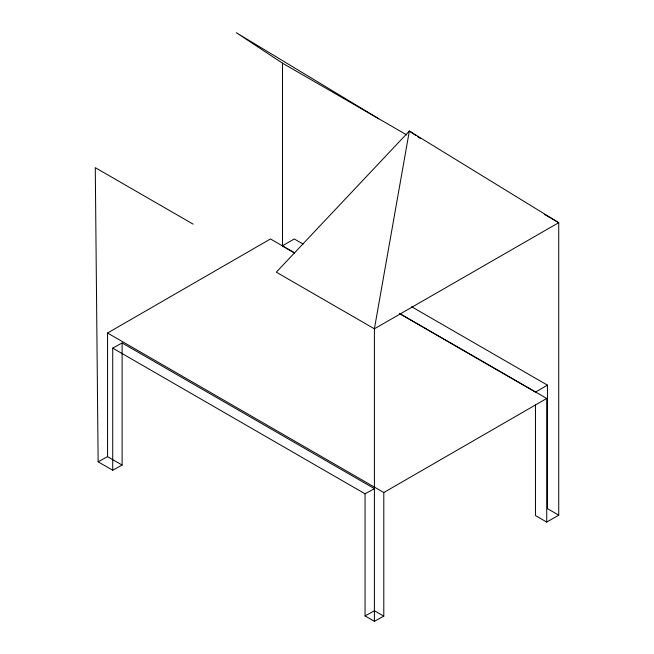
<?xml version="1.0" encoding="UTF-8"?>
<svg xmlns="http://www.w3.org/2000/svg" width="654" height="654" viewBox="0 0 654 654"><rect width="100%" height="100%" fill="white"/><g stroke="black" fill="none" stroke-linecap="round" stroke-linejoin="round"><path stroke-width="0.98" d="M122.11 465.068L112.717 470.218L112.717 348.116L122.11 342.966L122.11 465.068L107.542 456.656L107.542 333.025L270.478 238.955L294.308 252.714M544.676 214.545L558.729 222.662L374.399 328.807L276.315 272.178L409.347 131.037L558.729 222.662L558.729 515.156L547.455 508.64L547.455 385.149L535.462 392.081L399.602 313.642M107.542 333.025L383.792 492.527L546.736 398.45L546.736 522.08L535.462 515.573L535.462 404.327M546.736 522.08L558.729 515.156M193.118 224.142L95.271 167.653L98.141 461.806L107.542 456.656M112.717 348.116L365.055 493.803L374.456 488.661L122.11 342.966M365.055 493.803L365.055 615.904L374.456 610.762L383.792 616.15L383.792 492.527M365.055 615.904L374.399 621.3L383.792 616.15M378.772 118.758L236.298 32.7L282.479 63.168L406.829 134.961M303.088 244.073L294.267 238.98L282.275 245.904L294.627 253.033M411.595 306.718L547.455 385.149M399.341 313.356L546.736 398.45M98.141 461.806L112.717 470.218M416.042 135.582L409.347 131.037L374.399 328.807L374.399 621.3M417.718 136.727L420.228 138.427M282.479 63.168L282.479 246.615"/></g></svg>
